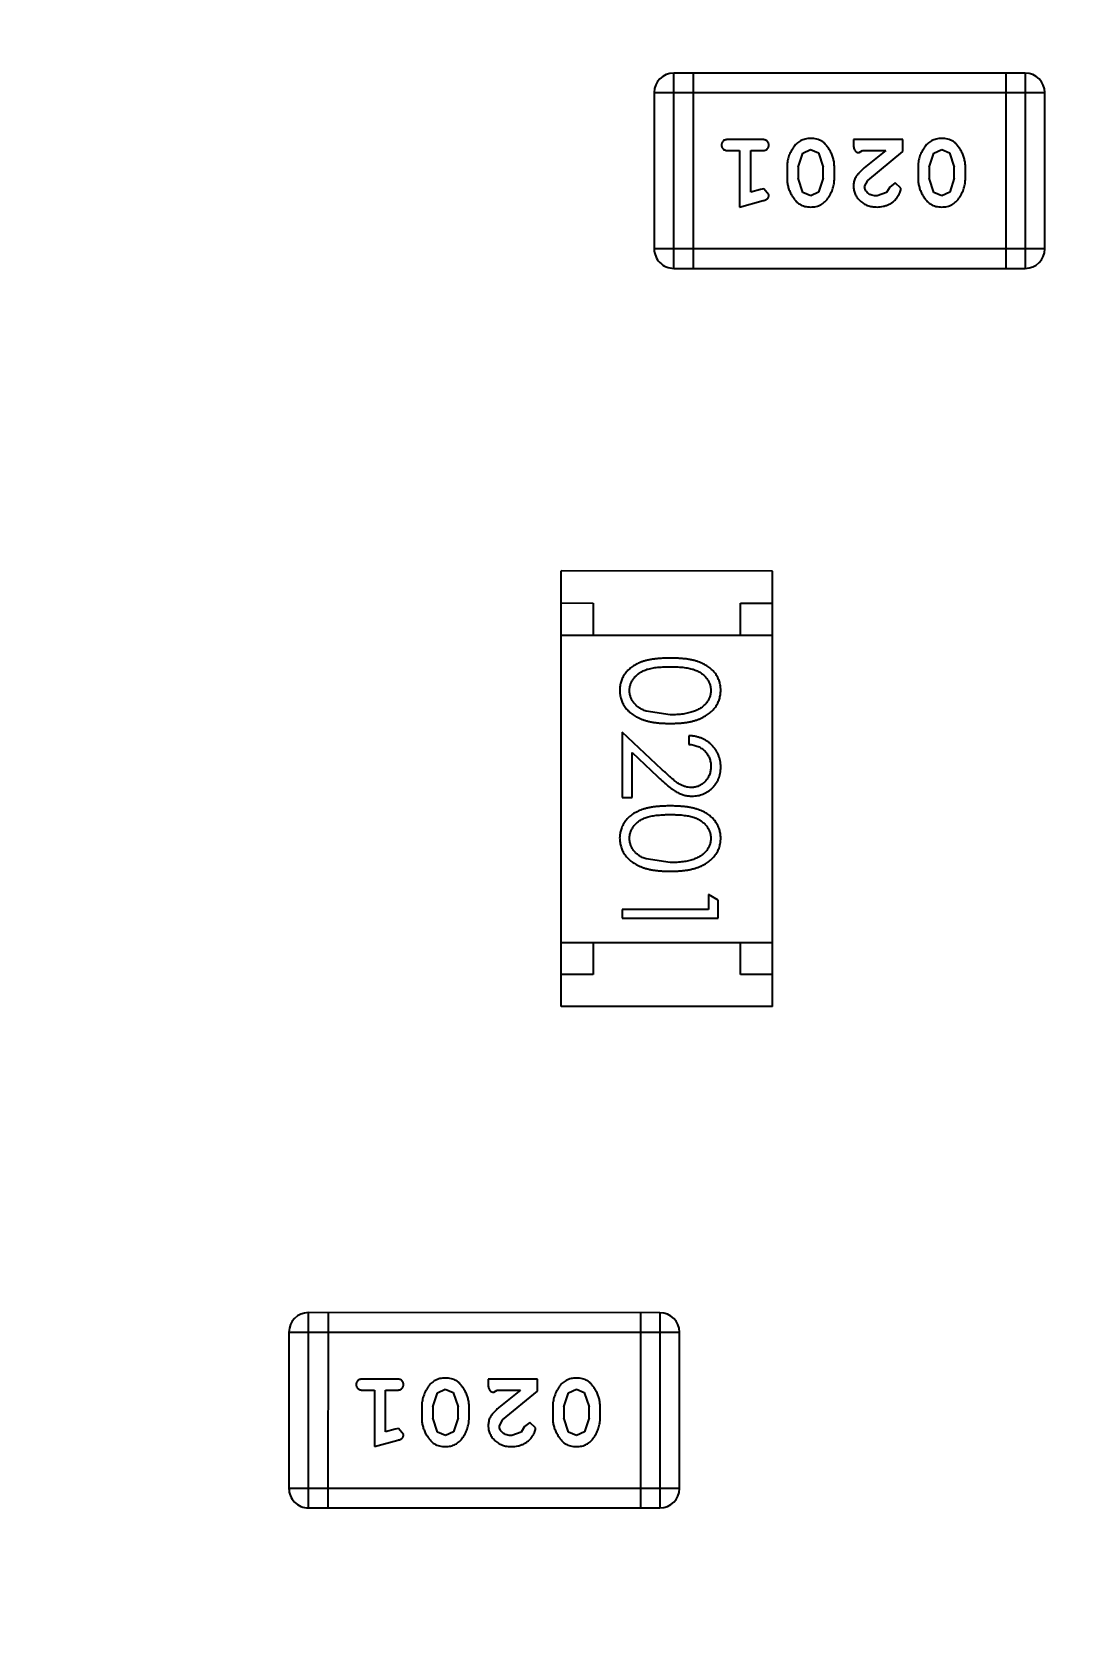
# Model space of a CAD drawing. Header units: inches. Extents: x -37.2 to 29.4, y -3.8 to 37.3.
# Drawn here: x -21.377 to -19.73, y 9.796 to 12.299 of the extents above; entities that cross this region are included whole.
import ezdxf

# ---------------------------------------------------------------- set-up
doc = ezdxf.new("R2010")
doc.units = ezdxf.units.IN
doc.header["$LTSCALE"] = 1.21
doc.header["$MEASUREMENT"] = 0
doc.header["$PDMODE"] = 3
doc.header["$PDSIZE"] = 0.3125
doc.layers.get('0').update_dxf_attribs({"linetype": 'CONTINUOUS'})
doc.layers.get('Defpoints').update_dxf_attribs({"linetype": 'CONTINUOUS'})
doc.layers.add('DIM', color=3, linetype='CONTINUOUS')
doc.styles.get("Standard").update_dxf_attribs({"font": 'txt', "width": 0.8})
doc.dimstyles.get("Standard").update_dxf_attribs({"dimtxt": 0.15625, "dimasz": 0.1875, "dimexe": 0.125, "dimexo": 0.0625, "dimgap": 0.09, "dimtad": 0, "dimtih": 1, "dimtoh": 1, "dimzin": 4, "dimdsep": 46, "dimtxsty": 'STANDARD', "dimblk": '_FILLED', "dimblk1": '_FILLED', "dimblk2": '_FILLED', "dimcen": 0.09, "dimazin": 1, "dimtp": 0.01, "dimtm": 0.01, "dimtfac": 1, "dimtofl": 0, "dimtmove": 0, "dimatfit": 3, "dimldrblk": '_FILLED', "dimfxl": 1, "dimtolj": 1, "dimtzin": 4, "dimarcsym": 0})

# ---------------------------------------------------------------- blocks, each defined once
blk = doc.blocks.new('_FILLED')
at = {"color": 0, "linetype": 'ByBlock'}
blk.add_solid([(0, 0), (-1, 0.1667), (-1, -0.1667)], dxfattribs=at)
blk = doc.blocks.new('*D5')
at = {"layer": 'Defpoints', "color": 0}
for p in [(-36.4962, 28.4485), (-28.0296, 28.4485), (-12.0218, 0.4472)]:
    blk.add_point(p, dxfattribs=at)
at = {"layer": 'DIM', "color": 0, "lineweight": -2}
for p, q in [((-28.0921, 28.4485), (-36.6212, 28.4485)), ((-36.4962, 27.4485), (-36.4962, 16.0045)), ((-36.4962, 1.4472), (-36.4962, 12.8912)), ((-12.0843, 0.4472), (-36.6212, 0.4472))]:
    blk.add_line(p, q, dxfattribs=at)
for p, rotation in [((-36.4962, 28.4485), 90), ((-36.4962, 0.4472), 270)]:
    blk.add_blockref('_FILLED', p, dxfattribs=dict(at, rotation=rotation))
at = {"layer": 'DIM', "color": 0, "insert": (-36.4962, 14.4478), "char_height": 1, "attachment_point": 5, "rotation": 90}
blk.add_mtext('\\A1;28.00', dxfattribs=at)

msp = doc.modelspace()

# ---------------------------------------------------------------- linework, layer by layer
at = {"color": 7, "linetype": 'Continuous'}
for p, q in [((-19.8266, 12.2351), (-20.3753, 12.2351)), ((-20.3753, 11.9303), (-20.3753, 12.2351)), ((-20.3448, 12.2351), (-20.3448, 11.9303)), ((-19.8571, 12.2351), (-19.8571, 11.9303)), ((-19.8266, 12.2351), (-19.8267, 11.9303)), ((-20.4058, 12.2047), (-19.7962, 12.2046)), ((-20.4058, 12.2047), (-20.4058, 11.9608)), ((-19.7962, 11.9608), (-19.7962, 12.2046)), ((-20.2378, 12.1315), (-20.2897, 12.1315)), ((-20.0176, 12.1315), (-20.0947, 12.1315)), ((-20.0947, 12.1315), (-20.0947, 12.1236)), ((-20.0176, 12.1126), (-20.0176, 12.1315)), ((-20.2897, 12.1142), (-20.2724, 12.1142)), ((-20.2724, 12.1142), (-20.2724, 12.0261)), ((-20.2551, 12.1142), (-20.2378, 12.1142)), ((-20.2551, 12.0492), (-20.2551, 12.1142)), ((-20.1812, 12.0882), (-20.1739, 12.11)), ((-20.1739, 12.11), (-20.1617, 12.1158)), ((-20.1617, 12.1158), (-20.1495, 12.1105)), ((-20.1495, 12.1105), (-20.1419, 12.0882)), ((-20.086, 12.111), (-20.0805, 12.1142)), ((-20.0805, 12.1142), (-20.0443, 12.1142)), ((-20.0443, 12.1142), (-20.0779, 12.0871)), ((-20.0726, 12.0676), (-20.0176, 12.1126)), ((-19.9767, 12.0882), (-19.9694, 12.1099)), ((-19.9694, 12.1099), (-19.9571, 12.1157)), ((-19.9571, 12.1157), (-19.945, 12.1105)), ((-19.945, 12.1105), (-19.9374, 12.0882)), ((-20.1985, 12.0885), (-20.1985, 12.0707)), ((-20.1812, 12.0882), (-20.1812, 12.071)), ((-20.1736, 12.0487), (-20.1812, 12.071)), ((-20.1419, 12.071), (-20.1491, 12.0492)), ((-20.1419, 12.071), (-20.1419, 12.0882)), ((-20.1246, 12.0707), (-20.1246, 12.0884)), ((-20.0774, 12.0579), (-20.0726, 12.0676)), ((-19.994, 12.0884), (-19.994, 12.0707)), ((-19.9767, 12.0882), (-19.9767, 12.071)), ((-19.9691, 12.0487), (-19.9767, 12.071)), ((-19.9374, 12.071), (-19.9446, 12.0492)), ((-19.9374, 12.071), (-19.9374, 12.0882)), ((-19.9201, 12.0707), (-19.92, 12.0884)), ((-20.2401, 12.0534), (-20.2551, 12.0492)), ((-20.2347, 12.0544), (-20.2401, 12.0534)), ((-20.2268, 12.0451), (-20.2347, 12.0544)), ((-20.1615, 12.0434), (-20.1736, 12.0487)), ((-20.1491, 12.0492), (-20.1615, 12.0434)), ((-20.043, 12.0488), (-20.0579, 12.0434)), ((-20.038, 12.0573), (-20.043, 12.0488)), ((-20.0296, 12.0638), (-20.038, 12.0573)), ((-20.0207, 12.0554), (-20.0296, 12.0638)), ((-19.957, 12.0434), (-19.9691, 12.0487)), ((-19.9446, 12.0492), (-19.957, 12.0434)), ((-20.2724, 12.0261), (-20.2359, 12.036)), ((-19.7962, 11.9608), (-20.4058, 11.9608)), ((-20.3753, 11.9303), (-19.8267, 11.9303)), ((-20.2211, 11.4579), (-20.5511, 11.458)), ((-20.5511, 10.778), (-20.5511, 11.458)), ((-20.2211, 10.7779), (-20.2211, 11.4579)), ((-20.5511, 11.408), (-20.5011, 11.4079)), ((-20.5011, 11.4079), (-20.5011, 11.3579)), ((-20.2711, 11.4079), (-20.2211, 11.4079)), ((-20.2711, 11.3579), (-20.2711, 11.4079)), ((-20.5511, 11.358), (-20.2211, 11.3579)), ((-20.3808, 11.2334), (-20.4185, 11.2391)), ((-20.3937, 11.1483), (-20.4558, 11.2065)), ((-20.4558, 11.2065), (-20.4558, 11.1046)), ((-20.3519, 11.2007), (-20.3519, 11.1873)), ((-20.4404, 11.1744), (-20.4004, 11.1369)), ((-20.4404, 11.1046), (-20.4404, 11.1744)), ((-20.4558, 11.1046), (-20.4404, 11.1046)), ((-20.3808, 11.0027), (-20.4185, 11.0084)), ((-20.3058, 10.9439), (-20.3212, 10.9527)), ((-20.3212, 10.9527), (-20.3212, 10.9296)), ((-20.3058, 10.9161), (-20.3058, 10.9439)), ((-20.3212, 10.9296), (-20.4558, 10.9296)), ((-20.4558, 10.9296), (-20.4558, 10.9161)), ((-20.4558, 10.9161), (-20.3058, 10.9161)), ((-20.5511, 10.878), (-20.2211, 10.8779)), ((-20.5011, 10.8779), (-20.5011, 10.8279)), ((-20.2711, 10.8279), (-20.2711, 10.8779)), ((-20.5011, 10.8279), (-20.5511, 10.828)), ((-20.2211, 10.8279), (-20.2711, 10.8279)), ((-20.2211, 10.7779), (-20.5511, 10.778)), ((-20.3968, 10.3001), (-20.9454, 10.3002)), ((-20.9454, 9.9954), (-20.9454, 10.3002)), ((-20.9149, 10.3002), (-20.915, 9.9954)), ((-20.4273, 10.3001), (-20.4273, 9.9953)), ((-20.3968, 10.3001), (-20.3968, 9.9953)), ((-20.9759, 10.2697), (-20.3663, 10.2696)), ((-20.9759, 10.2697), (-20.9759, 10.0259)), ((-20.3663, 10.0258), (-20.3663, 10.2696)), ((-20.808, 10.1965), (-20.8599, 10.1965)), ((-20.5877, 10.1965), (-20.6648, 10.1965)), ((-20.6648, 10.1965), (-20.6648, 10.1887)), ((-20.5877, 10.1776), (-20.5877, 10.1965)), ((-20.8599, 10.1792), (-20.8426, 10.1792)), ((-20.8426, 10.1792), (-20.8426, 10.0911)), ((-20.8253, 10.1792), (-20.808, 10.1792)), ((-20.8253, 10.1143), (-20.8253, 10.1792)), ((-20.7513, 10.1532), (-20.7441, 10.175)), ((-20.7441, 10.175), (-20.7318, 10.1808)), ((-20.7318, 10.1808), (-20.7197, 10.1755)), ((-20.7197, 10.1755), (-20.712, 10.1532)), ((-20.6562, 10.1761), (-20.6507, 10.1792)), ((-20.6507, 10.1792), (-20.6145, 10.1792)), ((-20.6145, 10.1792), (-20.6481, 10.1522)), ((-20.6427, 10.1327), (-20.5877, 10.1776)), ((-20.5468, 10.1532), (-20.5396, 10.175)), ((-20.5396, 10.175), (-20.5273, 10.1808)), ((-20.5273, 10.1808), (-20.5151, 10.1755)), ((-20.5151, 10.1755), (-20.5075, 10.1532)), ((-20.7687, 10.1535), (-20.7687, 10.1357)), ((-20.7513, 10.1532), (-20.7513, 10.136)), ((-20.712, 10.136), (-20.712, 10.1532)), ((-20.6947, 10.1357), (-20.6947, 10.1535)), ((-20.5641, 10.1535), (-20.5641, 10.1357)), ((-20.5468, 10.1532), (-20.5468, 10.136)), ((-20.5075, 10.136), (-20.5075, 10.1532)), ((-20.4902, 10.1357), (-20.4902, 10.1535)), ((-20.8103, 10.1184), (-20.8253, 10.1143)), ((-20.8049, 10.1194), (-20.8103, 10.1184)), ((-20.797, 10.1102), (-20.8049, 10.1194)), ((-20.7438, 10.1137), (-20.7513, 10.136)), ((-20.712, 10.136), (-20.7193, 10.1142)), ((-20.6475, 10.1229), (-20.6427, 10.1327)), ((-20.6082, 10.1223), (-20.6132, 10.1138)), ((-20.5997, 10.1289), (-20.6082, 10.1223)), ((-20.5909, 10.1204), (-20.5997, 10.1289)), ((-20.5393, 10.1137), (-20.5468, 10.136)), ((-20.5075, 10.136), (-20.5148, 10.1142)), ((-20.8426, 10.0911), (-20.806, 10.101)), ((-20.7316, 10.1084), (-20.7438, 10.1137)), ((-20.7193, 10.1142), (-20.7316, 10.1084)), ((-20.6132, 10.1138), (-20.628, 10.1084)), ((-20.5271, 10.1084), (-20.5393, 10.1137)), ((-20.5148, 10.1142), (-20.5271, 10.1084)), ((-20.3663, 10.0258), (-20.9759, 10.0259)), ((-20.9454, 9.9954), (-20.3968, 9.9953))]:
    msp.add_line(p, q, dxfattribs=at)
for centre, start, end in [((-20.3753, 12.2047), 89.9955, 179.9955), ((-19.8266, 12.2046), 359.9955, 89.9955), ((-20.3753, 11.9608), 179.9955, 269.9955), ((-19.8267, 11.9608), 269.9955, 359.9955), ((-20.9454, 10.2697), 89.9955, 179.9955), ((-20.3968, 10.2696), 359.9955, 89.9955), ((-20.9454, 10.0259), 179.9955, 269.9955), ((-20.3968, 10.0258), 269.9955, 359.9955)]:
    msp.add_arc(centre, 0.0305, start, end, dxfattribs=at)
for points, knots in [([(-20.2897, 12.1315), (-20.2906, 12.1315), (-20.2923, 12.1314), (-20.2946, 12.131), (-20.2966, 12.1303), (-20.2981, 12.1292), (-20.2993, 12.1278), (-20.3001, 12.1263), (-20.3007, 12.1246), (-20.3007, 12.1235), (-20.3008, 12.1228)], [0, 0, 0, 0, 0.169012, 0.317488, 0.445429, 0.560977, 0.67065, 0.776666, 0.88492, 1, 1, 1, 1]), ([(-20.3008, 12.1228), (-20.3007, 12.1222), (-20.3007, 12.1211), (-20.3002, 12.1194), (-20.2993, 12.1179), (-20.2981, 12.1166), (-20.2966, 12.1155), (-20.2946, 12.1147), (-20.2923, 12.1143), (-20.2906, 12.1142), (-20.2897, 12.1142)], [0, 0, 0, 0, 0.11517, 0.223509, 0.328254, 0.438012, 0.553651, 0.682263, 0.830856, 1, 1, 1, 1]), ([(-20.2268, 12.1228), (-20.2268, 12.1235), (-20.2269, 12.1246), (-20.2274, 12.1263), (-20.2282, 12.1278), (-20.2294, 12.1292), (-20.231, 12.1302), (-20.2329, 12.131), (-20.2352, 12.1314), (-20.2369, 12.1315), (-20.2378, 12.1315)], [0, 0, 0, 0, 0.115051, 0.223278, 0.329269, 0.437893, 0.554681, 0.682591, 0.83103, 1, 1, 1, 1]), ([(-20.2378, 12.1142), (-20.2369, 12.1142), (-20.2352, 12.1143), (-20.2329, 12.1147), (-20.231, 12.1155), (-20.2294, 12.1165), (-20.2283, 12.1179), (-20.2274, 12.1194), (-20.2269, 12.121), (-20.2268, 12.1222), (-20.2268, 12.1228)], [0, 0, 0, 0, 0.169102, 0.317658, 0.446239, 0.563118, 0.671828, 0.776546, 0.884858, 1, 1, 1, 1]), ([(-20.1616, 12.1331), (-20.163, 12.133), (-20.1659, 12.133), (-20.17, 12.1322), (-20.1738, 12.1311), (-20.1774, 12.1295), (-20.1807, 12.1275), (-20.1837, 12.125), (-20.1865, 12.122), (-20.189, 12.1187), (-20.1912, 12.1151), (-20.1931, 12.1114), (-20.1948, 12.1077), (-20.1962, 12.1039), (-20.1972, 12.1001), (-20.198, 12.0963), (-20.1984, 12.0924), (-20.1985, 12.0898), (-20.1985, 12.0885)], [0, 0, 0, 0, 0.067217, 0.131051, 0.19272, 0.252824, 0.312745, 0.373449, 0.436041, 0.501494, 0.567761, 0.632087, 0.695096, 0.757109, 0.817993, 0.878657, 0.939311, 1, 1, 1, 1]), ([(-20.1246, 12.0884), (-20.1246, 12.0895), (-20.1246, 12.0916), (-20.1249, 12.0948), (-20.1254, 12.098), (-20.1261, 12.101), (-20.127, 12.1041), (-20.1281, 12.1071), (-20.1294, 12.11), (-20.1308, 12.1129), (-20.1324, 12.1157), (-20.134, 12.1182), (-20.1357, 12.1205), (-20.1373, 12.1226), (-20.139, 12.1245), (-20.1407, 12.1262), (-20.1425, 12.1276), (-20.1448, 12.1292), (-20.148, 12.1308), (-20.1522, 12.1321), (-20.1568, 12.1329), (-20.16, 12.133), (-20.1616, 12.1331)], [0, 0, 0, 0, 0.049886, 0.09882, 0.148132, 0.19689, 0.246038, 0.295176, 0.345305, 0.395692, 0.445312, 0.491875, 0.535813, 0.577009, 0.616081, 0.652689, 0.687585, 0.720206, 0.785062, 0.85223, 0.923759, 1, 1, 1, 1]), ([(-20.0947, 12.1236), (-20.0946, 12.1225), (-20.0946, 12.1206), (-20.0942, 12.1179), (-20.0935, 12.1156), (-20.0924, 12.1139), (-20.0911, 12.1126), (-20.0896, 12.1117), (-20.0879, 12.1111), (-20.0867, 12.1111), (-20.086, 12.111)], [0, 0, 0, 0, 0.1844, 0.34094, 0.473574, 0.586824, 0.690029, 0.789175, 0.890445, 1, 1, 1, 1]), ([(-19.9571, 12.133), (-19.9585, 12.133), (-19.9614, 12.1329), (-19.9654, 12.1322), (-19.9693, 12.1311), (-19.9729, 12.1295), (-19.9762, 12.1275), (-19.9792, 12.125), (-19.982, 12.122), (-19.9845, 12.1186), (-19.9867, 12.115), (-19.9886, 12.1114), (-19.9903, 12.1076), (-19.9916, 12.1039), (-19.9927, 12.1001), (-19.9935, 12.0962), (-19.9939, 12.0923), (-19.994, 12.0897), (-19.994, 12.0884)], [0, 0, 0, 0, 0.067217, 0.131051, 0.19272, 0.252824, 0.312745, 0.373449, 0.436041, 0.501494, 0.567761, 0.632087, 0.695096, 0.757109, 0.817993, 0.878657, 0.939311, 1, 1, 1, 1]), ([(-19.92, 12.0884), (-19.9201, 12.0895), (-19.9201, 12.0916), (-19.9204, 12.0948), (-19.9209, 12.0979), (-19.9216, 12.101), (-19.9225, 12.1041), (-19.9236, 12.1071), (-19.9249, 12.11), (-19.9263, 12.1129), (-19.9279, 12.1156), (-19.9295, 12.1182), (-19.9312, 12.1205), (-19.9328, 12.1226), (-19.9345, 12.1245), (-19.9362, 12.1261), (-19.938, 12.1276), (-19.9403, 12.1292), (-19.9435, 12.1308), (-19.9477, 12.1321), (-19.9523, 12.1329), (-19.9554, 12.133), (-19.9571, 12.133)], [0, 0, 0, 0, 0.049886, 0.09882, 0.148132, 0.19689, 0.246038, 0.295176, 0.345305, 0.395692, 0.445312, 0.491875, 0.535813, 0.577009, 0.616081, 0.652689, 0.687585, 0.720206, 0.785062, 0.85223, 0.923759, 1, 1, 1, 1]), ([(-20.1985, 12.0707), (-20.1985, 12.0696), (-20.1984, 12.0675), (-20.1982, 12.0643), (-20.1976, 12.0612), (-20.1969, 12.0581), (-20.196, 12.055), (-20.1949, 12.052), (-20.1936, 12.049), (-20.1921, 12.0461), (-20.1905, 12.0434), (-20.1889, 12.0409), (-20.1872, 12.0385), (-20.1856, 12.0364), (-20.1838, 12.0346), (-20.1821, 12.0329), (-20.1804, 12.0315), (-20.178, 12.0299), (-20.1749, 12.0283), (-20.1707, 12.027), (-20.1662, 12.0262), (-20.163, 12.0261), (-20.1614, 12.0261)], [0, 0, 0, 0, 0.049855, 0.099516, 0.148482, 0.19758, 0.246804, 0.296268, 0.346517, 0.397047, 0.446826, 0.49336, 0.537801, 0.579207, 0.617974, 0.654833, 0.689171, 0.722088, 0.786392, 0.853518, 0.924186, 1, 1, 1, 1]), ([(-20.1614, 12.0261), (-20.1599, 12.0261), (-20.1571, 12.0262), (-20.153, 12.0269), (-20.1492, 12.028), (-20.1456, 12.0296), (-20.1423, 12.0317), (-20.1393, 12.0342), (-20.1365, 12.0372), (-20.134, 12.0405), (-20.1318, 12.0441), (-20.1299, 12.0478), (-20.1282, 12.0515), (-20.1269, 12.0553), (-20.1258, 12.0591), (-20.1251, 12.0629), (-20.1246, 12.0668), (-20.1246, 12.0694), (-20.1246, 12.0707)], [0, 0, 0, 0, 0.06692, 0.130834, 0.19258, 0.252759, 0.312631, 0.373411, 0.436359, 0.501894, 0.568244, 0.632472, 0.69556, 0.757163, 0.818592, 0.878885, 0.939235, 1, 1, 1, 1]), ([(-20.0779, 12.0871), (-20.0788, 12.0864), (-20.0805, 12.0849), (-20.0829, 12.0827), (-20.085, 12.0805), (-20.0868, 12.0786), (-20.0884, 12.0767), (-20.0898, 12.0749), (-20.0909, 12.0733), (-20.092, 12.0712), (-20.0931, 12.0687), (-20.094, 12.0655), (-20.0946, 12.0622), (-20.0946, 12.06), (-20.0947, 12.0588)], [0, 0, 0, 0, 0.103002, 0.197728, 0.285279, 0.365235, 0.437224, 0.502446, 0.560545, 0.611446, 0.707576, 0.80349, 0.900532, 1, 1, 1, 1]), ([(-19.994, 12.0707), (-19.994, 12.0696), (-19.9939, 12.0675), (-19.9936, 12.0643), (-19.9931, 12.0611), (-19.9924, 12.058), (-19.9915, 12.055), (-19.9904, 12.052), (-19.9891, 12.049), (-19.9876, 12.0461), (-19.986, 12.0434), (-19.9844, 12.0408), (-19.9827, 12.0385), (-19.9811, 12.0364), (-19.9793, 12.0346), (-19.9776, 12.0329), (-19.9759, 12.0315), (-19.9735, 12.0299), (-19.9704, 12.0283), (-19.9662, 12.027), (-19.9616, 12.0262), (-19.9585, 12.0261), (-19.9569, 12.0261)], [0, 0, 0, 0, 0.049855, 0.099516, 0.148482, 0.19758, 0.246804, 0.296268, 0.346517, 0.397047, 0.446826, 0.49336, 0.537801, 0.579207, 0.617974, 0.654833, 0.689171, 0.722088, 0.786392, 0.853518, 0.924186, 1, 1, 1, 1]), ([(-19.9569, 12.0261), (-19.9554, 12.0261), (-19.9526, 12.0262), (-19.9485, 12.0269), (-19.9447, 12.028), (-19.9411, 12.0296), (-19.9378, 12.0317), (-19.9348, 12.0342), (-19.932, 12.0371), (-19.9295, 12.0405), (-19.9273, 12.0441), (-19.9254, 12.0478), (-19.9237, 12.0515), (-19.9224, 12.0553), (-19.9213, 12.0591), (-19.9206, 12.0629), (-19.9201, 12.0668), (-19.9201, 12.0694), (-19.9201, 12.0707)], [0, 0, 0, 0, 0.06692, 0.130834, 0.19258, 0.252759, 0.312631, 0.373411, 0.436359, 0.501894, 0.568244, 0.632472, 0.69556, 0.757163, 0.818592, 0.878885, 0.939235, 1, 1, 1, 1]), ([(-20.2359, 12.036), (-20.235, 12.0362), (-20.2335, 12.0367), (-20.2314, 12.0376), (-20.2297, 12.0385), (-20.2285, 12.0395), (-20.2277, 12.0407), (-20.2272, 12.042), (-20.2269, 12.0435), (-20.2268, 12.0446), (-20.2268, 12.0451)], [0, 0, 0, 0, 0.187321, 0.344927, 0.475328, 0.579604, 0.674244, 0.773631, 0.882025, 1, 1, 1, 1]), ([(-20.0947, 12.0588), (-20.0946, 12.0577), (-20.0946, 12.0555), (-20.0941, 12.0523), (-20.0933, 12.0492), (-20.0921, 12.0462), (-20.0907, 12.0434), (-20.0889, 12.0406), (-20.0868, 12.0381), (-20.0844, 12.0356), (-20.0818, 12.0334), (-20.0789, 12.0314), (-20.0759, 12.0298), (-20.0726, 12.0284), (-20.0692, 12.0274), (-20.0657, 12.0266), (-20.0619, 12.0262), (-20.0593, 12.0261), (-20.058, 12.0261)], [0, 0, 0, 0, 0.060981, 0.120256, 0.178148, 0.236115, 0.293993, 0.352864, 0.413358, 0.476056, 0.539296, 0.602396, 0.665116, 0.728325, 0.792919, 0.859317, 0.928302, 1, 1, 1, 1]), ([(-20.0579, 12.0434), (-20.0593, 12.0434), (-20.062, 12.0435), (-20.0658, 12.0444), (-20.0692, 12.0457), (-20.0721, 12.0477), (-20.0744, 12.0499), (-20.0761, 12.0524), (-20.0772, 12.0551), (-20.0773, 12.057), (-20.0774, 12.0579)], [0, 0, 0, 0, 0.156344, 0.299348, 0.4327, 0.561, 0.682299, 0.791883, 0.89611, 1, 1, 1, 1]), ([(-20.058, 12.0261), (-20.0563, 12.0261), (-20.0529, 12.0263), (-20.048, 12.0271), (-20.0433, 12.0285), (-20.0388, 12.0305), (-20.0346, 12.0329), (-20.031, 12.0358), (-20.0278, 12.0391), (-20.0253, 12.0426), (-20.0233, 12.0462), (-20.0219, 12.0495), (-20.0209, 12.0526), (-20.0208, 12.0545), (-20.0207, 12.0554)], [0, 0, 0, 0, 0.098286, 0.193983, 0.289056, 0.384352, 0.477435, 0.566197, 0.652355, 0.737986, 0.818188, 0.887401, 0.94802, 1, 1, 1, 1]), ([(-20.3808, 11.3219), (-20.3832, 11.3219), (-20.3879, 11.3219), (-20.3946, 11.3216), (-20.401, 11.3211), (-20.4069, 11.3203), (-20.4125, 11.3194), (-20.4176, 11.3184), (-20.4223, 11.3171), (-20.4267, 11.3156), (-20.4307, 11.3139), (-20.4344, 11.312), (-20.4379, 11.31), (-20.4411, 11.3078), (-20.444, 11.3055), (-20.4468, 11.303), (-20.4492, 11.3004), (-20.4514, 11.2976), (-20.4533, 11.2947), (-20.455, 11.2916), (-20.4565, 11.2886), (-20.4576, 11.2854), (-20.4585, 11.2821), (-20.4592, 11.2787), (-20.4596, 11.2753), (-20.4596, 11.2729), (-20.4596, 11.2718)], [0, 0, 0, 0, 0.068113, 0.132564, 0.193427, 0.250218, 0.303569, 0.353576, 0.400235, 0.443586, 0.484619, 0.524292, 0.56238, 0.599049, 0.63494, 0.669782, 0.704009, 0.737842, 0.771098, 0.803896, 0.836415, 0.868639, 0.900715, 0.933378, 0.966213, 1, 1, 1, 1]), ([(-20.3019, 11.2717), (-20.302, 11.2729), (-20.302, 11.2753), (-20.3024, 11.2787), (-20.3031, 11.2821), (-20.304, 11.2854), (-20.3052, 11.2886), (-20.3066, 11.2917), (-20.3083, 11.2947), (-20.3103, 11.2977), (-20.3125, 11.3005), (-20.315, 11.3032), (-20.3177, 11.3056), (-20.3206, 11.308), (-20.3239, 11.3101), (-20.3273, 11.3121), (-20.331, 11.314), (-20.335, 11.3156), (-20.3393, 11.3171), (-20.344, 11.3184), (-20.3491, 11.3195), (-20.3546, 11.3204), (-20.3606, 11.3211), (-20.367, 11.3216), (-20.3738, 11.3219), (-20.3784, 11.3219), (-20.3808, 11.3219)], [0, 0, 0, 0, 0.033742, 0.066533, 0.099153, 0.13154, 0.164087, 0.196563, 0.229707, 0.263315, 0.297504, 0.331686, 0.366482, 0.4021, 0.438958, 0.476748, 0.515985, 0.556589, 0.599519, 0.645765, 0.695487, 0.748721, 0.805687, 0.866754, 0.931405, 1, 1, 1, 1]), ([(-20.4442, 11.2713), (-20.4442, 11.273), (-20.444, 11.2763), (-20.4427, 11.2811), (-20.4406, 11.2859), (-20.4382, 11.2896), (-20.4359, 11.2925), (-20.434, 11.2945), (-20.4319, 11.2964), (-20.4296, 11.2982), (-20.4271, 11.2998), (-20.4243, 11.3013), (-20.4214, 11.3027), (-20.4183, 11.3039), (-20.4149, 11.305), (-20.4111, 11.3059), (-20.407, 11.3067), (-20.4025, 11.3074), (-20.3976, 11.3078), (-20.3923, 11.3082), (-20.3867, 11.3084), (-20.3828, 11.3084), (-20.3808, 11.3084)], [0, 0, 0, 0, 0.060034, 0.120278, 0.182348, 0.247919, 0.281641, 0.315701, 0.350322, 0.385703, 0.421819, 0.459196, 0.497866, 0.538301, 0.58121, 0.628183, 0.679403, 0.734699, 0.794074, 0.858416, 0.927049, 1, 1, 1, 1]), ([(-20.3808, 11.3084), (-20.3788, 11.3084), (-20.3749, 11.3084), (-20.3692, 11.3082), (-20.3639, 11.3078), (-20.359, 11.3073), (-20.3545, 11.3067), (-20.3504, 11.3059), (-20.3466, 11.305), (-20.3432, 11.3039), (-20.3401, 11.3026), (-20.3372, 11.3013), (-20.3345, 11.2998), (-20.332, 11.2981), (-20.3296, 11.2964), (-20.3275, 11.2945), (-20.3256, 11.2925), (-20.3233, 11.2896), (-20.321, 11.2859), (-20.3188, 11.2812), (-20.3176, 11.2763), (-20.3174, 11.273), (-20.3173, 11.2713)], [0, 0, 0, 0, 0.073302, 0.142286, 0.206253, 0.266017, 0.321612, 0.372532, 0.419497, 0.462398, 0.502825, 0.541489, 0.579034, 0.615143, 0.650298, 0.684912, 0.718701, 0.752189, 0.817245, 0.879117, 0.939613, 1, 1, 1, 1]), ([(-20.4596, 11.2718), (-20.4596, 11.2706), (-20.4596, 11.2682), (-20.4591, 11.2647), (-20.4585, 11.2612), (-20.4575, 11.2579), (-20.4563, 11.2546), (-20.4549, 11.2514), (-20.4531, 11.2483), (-20.4512, 11.2453), (-20.4489, 11.2424), (-20.4464, 11.2397), (-20.4436, 11.2371), (-20.4405, 11.2347), (-20.4372, 11.2325), (-20.4337, 11.2304), (-20.4299, 11.2285), (-20.4258, 11.2267), (-20.4214, 11.2251), (-20.4167, 11.2237), (-20.4116, 11.2226), (-20.4061, 11.2216), (-20.4003, 11.2209), (-20.3942, 11.2203), (-20.3876, 11.2201), (-20.3831, 11.22), (-20.3809, 11.22)], [0, 0, 0, 0, 0.033824, 0.067298, 0.10028, 0.133019, 0.165736, 0.198792, 0.232372, 0.266409, 0.301016, 0.336196, 0.371972, 0.408574, 0.446394, 0.485225, 0.525372, 0.567224, 0.611081, 0.65775, 0.70702, 0.759235, 0.814484, 0.873227, 0.934937, 1, 1, 1, 1]), ([(-20.4185, 11.2391), (-20.4195, 11.2395), (-20.4216, 11.2403), (-20.4245, 11.2416), (-20.4273, 11.2431), (-20.4298, 11.2447), (-20.4321, 11.2464), (-20.4342, 11.2483), (-20.4361, 11.2503), (-20.4384, 11.2531), (-20.4407, 11.2568), (-20.4427, 11.2615), (-20.444, 11.2663), (-20.4442, 11.2696), (-20.4442, 11.2713)], [0, 0, 0, 0, 0.075949, 0.148549, 0.218996, 0.286119, 0.351826, 0.416074, 0.478265, 0.540325, 0.660405, 0.774606, 0.887187, 1, 1, 1, 1]), ([(-20.3809, 11.22), (-20.3785, 11.22), (-20.3741, 11.2201), (-20.3675, 11.2203), (-20.3613, 11.2209), (-20.3554, 11.2216), (-20.35, 11.2226), (-20.3448, 11.2237), (-20.3401, 11.2252), (-20.3357, 11.2267), (-20.3316, 11.2286), (-20.3277, 11.2305), (-20.3242, 11.2326), (-20.3209, 11.2348), (-20.3179, 11.2373), (-20.3151, 11.2398), (-20.3126, 11.2425), (-20.3103, 11.2454), (-20.3083, 11.2484), (-20.3066, 11.2515), (-20.3052, 11.2547), (-20.304, 11.2579), (-20.3031, 11.2612), (-20.3024, 11.2647), (-20.302, 11.2682), (-20.302, 11.2706), (-20.3019, 11.2717)], [0, 0, 0, 0, 0.065278, 0.127205, 0.186168, 0.241675, 0.294115, 0.343609, 0.390387, 0.434463, 0.476646, 0.517002, 0.555936, 0.593716, 0.630057, 0.665601, 0.700745, 0.734917, 0.768681, 0.802087, 0.834849, 0.867433, 0.900138, 0.932806, 0.966212, 1, 1, 1, 1]), ([(-20.3173, 11.2713), (-20.3174, 11.2697), (-20.3176, 11.2664), (-20.3188, 11.2615), (-20.321, 11.2569), (-20.3233, 11.2531), (-20.3256, 11.2502), (-20.3276, 11.2482), (-20.3298, 11.2462), (-20.3323, 11.2444), (-20.335, 11.2428), (-20.338, 11.2412), (-20.3411, 11.2397), (-20.3446, 11.2384), (-20.3482, 11.2373), (-20.3521, 11.2362), (-20.3563, 11.2354), (-20.3607, 11.2346), (-20.3654, 11.2341), (-20.3703, 11.2337), (-20.3755, 11.2335), (-20.379, 11.2335), (-20.3808, 11.2334)], [0, 0, 0, 0, 0.059689, 0.119507, 0.181075, 0.246162, 0.279894, 0.314468, 0.350403, 0.387474, 0.426147, 0.466624, 0.508745, 0.553328, 0.600058, 0.649177, 0.700552, 0.754894, 0.811825, 0.871514, 0.934319, 1, 1, 1, 1]), ([(-20.3019, 11.1518), (-20.302, 11.1535), (-20.3021, 11.1568), (-20.3027, 11.1616), (-20.3039, 11.1662), (-20.3054, 11.1707), (-20.3074, 11.1749), (-20.3098, 11.1789), (-20.3127, 11.1827), (-20.316, 11.1863), (-20.3196, 11.1896), (-20.3235, 11.1924), (-20.3276, 11.1949), (-20.332, 11.1969), (-20.3367, 11.1985), (-20.3415, 11.1997), (-20.3467, 11.2005), (-20.3502, 11.2007), (-20.3519, 11.2007)], [0, 0, 0, 0, 0.06445, 0.126725, 0.187421, 0.247417, 0.306749, 0.366595, 0.427749, 0.490235, 0.553031, 0.614805, 0.676505, 0.738096, 0.801021, 0.864897, 0.931209, 1, 1, 1, 1]), ([(-20.3519, 11.1873), (-20.3506, 11.1872), (-20.348, 11.1869), (-20.3442, 11.1862), (-20.3407, 11.1852), (-20.3374, 11.184), (-20.3343, 11.1825), (-20.3314, 11.1807), (-20.3288, 11.1787), (-20.3264, 11.1765), (-20.3243, 11.174), (-20.3224, 11.1714), (-20.3208, 11.1686), (-20.3196, 11.1657), (-20.3186, 11.1626), (-20.3178, 11.1594), (-20.3174, 11.156), (-20.3174, 11.1537), (-20.3173, 11.1525)], [0, 0, 0, 0, 0.073648, 0.143686, 0.210962, 0.275557, 0.338064, 0.399311, 0.4594, 0.51934, 0.579024, 0.637809, 0.695959, 0.754122, 0.813113, 0.873453, 0.935561, 1, 1, 1, 1]), ([(-20.3477, 11.12), (-20.3494, 11.12), (-20.3526, 11.1202), (-20.3574, 11.1212), (-20.362, 11.1229), (-20.3659, 11.1249), (-20.369, 11.1269), (-20.3717, 11.1288), (-20.3746, 11.1312), (-20.3779, 11.1338), (-20.3814, 11.1369), (-20.3853, 11.1404), (-20.3894, 11.1442), (-20.3922, 11.1469), (-20.3937, 11.1483)], [0, 0, 0, 0, 0.088014, 0.174976, 0.2638, 0.355443, 0.406413, 0.465519, 0.533076, 0.609353, 0.693899, 0.787171, 0.889197, 1, 1, 1, 1]), ([(-20.3173, 11.1525), (-20.3174, 11.1514), (-20.3174, 11.1492), (-20.3179, 11.146), (-20.3185, 11.1429), (-20.3195, 11.1399), (-20.3208, 11.1371), (-20.3223, 11.1343), (-20.3242, 11.1318), (-20.3263, 11.1294), (-20.3286, 11.1272), (-20.331, 11.1253), (-20.3335, 11.1236), (-20.3361, 11.1223), (-20.3389, 11.1212), (-20.3417, 11.1205), (-20.3447, 11.1201), (-20.3467, 11.12), (-20.3477, 11.12)], [0, 0, 0, 0, 0.068027, 0.133505, 0.19695, 0.26027, 0.322741, 0.384982, 0.448465, 0.513424, 0.578224, 0.640011, 0.700094, 0.760067, 0.819012, 0.877878, 0.938035, 1, 1, 1, 1]), ([(-20.3465, 11.1065), (-20.3451, 11.1066), (-20.3421, 11.1066), (-20.3378, 11.1072), (-20.3337, 11.1082), (-20.3297, 11.1096), (-20.3258, 11.1114), (-20.3221, 11.1135), (-20.3185, 11.1161), (-20.3152, 11.119), (-20.3121, 11.1222), (-20.3094, 11.1258), (-20.3071, 11.1295), (-20.3052, 11.1335), (-20.3037, 11.1377), (-20.3027, 11.1422), (-20.3021, 11.1469), (-20.302, 11.1502), (-20.3019, 11.1518)], [0, 0, 0, 0, 0.06271, 0.123347, 0.183401, 0.242828, 0.302097, 0.36242, 0.423725, 0.487032, 0.550491, 0.612709, 0.674265, 0.73617, 0.799211, 0.863483, 0.930525, 1, 1, 1, 1]), ([(-20.4004, 11.1369), (-20.3988, 11.1354), (-20.3958, 11.1327), (-20.3915, 11.1287), (-20.3874, 11.1252), (-20.3835, 11.122), (-20.3799, 11.1191), (-20.3765, 11.1166), (-20.3733, 11.1145), (-20.3695, 11.1122), (-20.3648, 11.1099), (-20.3589, 11.108), (-20.3528, 11.1067), (-20.3486, 11.1066), (-20.3465, 11.1065)], [0, 0, 0, 0, 0.09953, 0.192079, 0.277712, 0.357454, 0.429648, 0.495771, 0.555538, 0.608657, 0.707578, 0.804328, 0.901298, 1, 1, 1, 1]), ([(-20.3809, 11.0911), (-20.3832, 11.0911), (-20.3879, 11.0911), (-20.3947, 11.0908), (-20.401, 11.0903), (-20.4069, 11.0896), (-20.4125, 11.0887), (-20.4176, 11.0876), (-20.4224, 11.0863), (-20.4267, 11.0848), (-20.4307, 11.0831), (-20.4344, 11.0812), (-20.4379, 11.0792), (-20.4411, 11.077), (-20.4441, 11.0747), (-20.4468, 11.0723), (-20.4492, 11.0696), (-20.4514, 11.0668), (-20.4533, 11.0639), (-20.455, 11.0609), (-20.4565, 11.0578), (-20.4576, 11.0546), (-20.4585, 11.0513), (-20.4592, 11.048), (-20.4596, 11.0445), (-20.4596, 11.0422), (-20.4597, 11.041)], [0, 0, 0, 0, 0.068113, 0.132564, 0.193427, 0.250218, 0.303569, 0.353576, 0.400235, 0.443586, 0.484619, 0.524292, 0.56238, 0.599049, 0.63494, 0.669782, 0.704009, 0.737842, 0.771098, 0.803896, 0.836415, 0.868639, 0.900715, 0.933378, 0.966213, 1, 1, 1, 1]), ([(-20.302, 11.041), (-20.302, 11.0422), (-20.302, 11.0445), (-20.3024, 11.0479), (-20.3031, 11.0513), (-20.304, 11.0546), (-20.3052, 11.0578), (-20.3066, 11.0609), (-20.3084, 11.064), (-20.3103, 11.0669), (-20.3125, 11.0697), (-20.315, 11.0724), (-20.3177, 11.0749), (-20.3207, 11.0772), (-20.3239, 11.0793), (-20.3273, 11.0814), (-20.331, 11.0832), (-20.335, 11.0849), (-20.3393, 11.0863), (-20.344, 11.0876), (-20.3491, 11.0887), (-20.3546, 11.0896), (-20.3606, 11.0903), (-20.367, 11.0908), (-20.3738, 11.0911), (-20.3785, 11.0911), (-20.3809, 11.0911)], [0, 0, 0, 0, 0.033742, 0.066533, 0.099153, 0.13154, 0.164087, 0.196563, 0.229707, 0.263315, 0.297504, 0.331686, 0.366482, 0.4021, 0.438958, 0.476748, 0.515985, 0.556589, 0.599519, 0.645765, 0.695487, 0.748721, 0.805687, 0.866754, 0.931405, 1, 1, 1, 1]), ([(-20.4443, 11.0405), (-20.4442, 11.0422), (-20.444, 11.0455), (-20.4427, 11.0504), (-20.4406, 11.0551), (-20.4383, 11.0589), (-20.436, 11.0617), (-20.434, 11.0638), (-20.4319, 11.0657), (-20.4296, 11.0674), (-20.4271, 11.0691), (-20.4244, 11.0705), (-20.4215, 11.0719), (-20.4183, 11.0731), (-20.4149, 11.0742), (-20.4112, 11.0752), (-20.407, 11.0759), (-20.4025, 11.0766), (-20.3976, 11.077), (-20.3923, 11.0774), (-20.3867, 11.0777), (-20.3828, 11.0777), (-20.3808, 11.0777)], [0, 0, 0, 0, 0.060034, 0.120278, 0.182348, 0.247919, 0.281641, 0.315701, 0.350322, 0.385703, 0.421819, 0.459196, 0.497866, 0.538301, 0.58121, 0.628183, 0.679403, 0.734699, 0.794074, 0.858416, 0.927049, 1, 1, 1, 1]), ([(-20.3808, 11.0777), (-20.3788, 11.0777), (-20.3749, 11.0777), (-20.3692, 11.0774), (-20.3639, 11.0771), (-20.359, 11.0765), (-20.3545, 11.0759), (-20.3504, 11.0751), (-20.3466, 11.0742), (-20.3432, 11.0731), (-20.3401, 11.0719), (-20.3372, 11.0705), (-20.3345, 11.069), (-20.332, 11.0674), (-20.3296, 11.0656), (-20.3275, 11.0637), (-20.3256, 11.0617), (-20.3233, 11.0589), (-20.321, 11.0551), (-20.3188, 11.0504), (-20.3176, 11.0455), (-20.3174, 11.0422), (-20.3173, 11.0405)], [0, 0, 0, 0, 0.073302, 0.142286, 0.206253, 0.266017, 0.321612, 0.372532, 0.419497, 0.462398, 0.502825, 0.541489, 0.579034, 0.615143, 0.650298, 0.684912, 0.718701, 0.752189, 0.817245, 0.879117, 0.939613, 1, 1, 1, 1]), ([(-20.4597, 11.041), (-20.4596, 11.0398), (-20.4596, 11.0374), (-20.4591, 11.0339), (-20.4585, 11.0305), (-20.4576, 11.0271), (-20.4563, 11.0239), (-20.4549, 11.0207), (-20.4532, 11.0176), (-20.4512, 11.0146), (-20.4489, 11.0117), (-20.4464, 11.0089), (-20.4436, 11.0063), (-20.4406, 11.0039), (-20.4373, 11.0017), (-20.4337, 10.9996), (-20.4299, 10.9977), (-20.4258, 10.9959), (-20.4214, 10.9943), (-20.4167, 10.993), (-20.4116, 10.9918), (-20.4062, 10.9908), (-20.4003, 10.9901), (-20.3942, 10.9896), (-20.3876, 10.9893), (-20.3832, 10.9892), (-20.3809, 10.9892)], [0, 0, 0, 0, 0.033824, 0.067298, 0.10028, 0.133019, 0.165736, 0.198792, 0.232372, 0.266409, 0.301016, 0.336196, 0.371972, 0.408574, 0.446394, 0.485225, 0.525372, 0.567224, 0.611081, 0.65775, 0.70702, 0.759235, 0.814484, 0.873227, 0.934937, 1, 1, 1, 1]), ([(-20.3809, 10.9892), (-20.3786, 10.9892), (-20.3741, 10.9893), (-20.3675, 10.9896), (-20.3613, 10.9901), (-20.3555, 10.9909), (-20.35, 10.9918), (-20.3449, 10.993), (-20.3401, 10.9944), (-20.3357, 10.996), (-20.3316, 10.9978), (-20.3278, 10.9997), (-20.3242, 11.0018), (-20.3209, 11.0041), (-20.3179, 11.0065), (-20.3151, 11.0091), (-20.3126, 11.0118), (-20.3104, 11.0146), (-20.3084, 11.0176), (-20.3067, 11.0207), (-20.3052, 11.0239), (-20.304, 11.0271), (-20.3031, 11.0305), (-20.3024, 11.0339), (-20.302, 11.0374), (-20.302, 11.0398), (-20.302, 11.041)], [0, 0, 0, 0, 0.065278, 0.127205, 0.186168, 0.241675, 0.294115, 0.343609, 0.390387, 0.434463, 0.476646, 0.517002, 0.555936, 0.593716, 0.630057, 0.665601, 0.700745, 0.734917, 0.768681, 0.802087, 0.834849, 0.867433, 0.900138, 0.932806, 0.966212, 1, 1, 1, 1]), ([(-20.4185, 11.0084), (-20.4196, 11.0087), (-20.4216, 11.0095), (-20.4245, 11.0108), (-20.4273, 11.0123), (-20.4298, 11.0139), (-20.4321, 11.0156), (-20.4342, 11.0175), (-20.4362, 11.0195), (-20.4384, 11.0223), (-20.4408, 11.026), (-20.4427, 11.0307), (-20.4441, 11.0356), (-20.4442, 11.0389), (-20.4443, 11.0405)], [0, 0, 0, 0, 0.075949, 0.148549, 0.218996, 0.286119, 0.351826, 0.416074, 0.478265, 0.540325, 0.660405, 0.774606, 0.887187, 1, 1, 1, 1]), ([(-20.3173, 11.0405), (-20.3174, 11.0389), (-20.3176, 11.0356), (-20.3188, 11.0308), (-20.321, 11.0261), (-20.3233, 11.0223), (-20.3256, 11.0195), (-20.3276, 11.0174), (-20.3298, 11.0155), (-20.3323, 11.0137), (-20.335, 11.012), (-20.338, 11.0104), (-20.3412, 11.009), (-20.3446, 11.0077), (-20.3483, 11.0065), (-20.3522, 11.0054), (-20.3563, 11.0046), (-20.3607, 11.0039), (-20.3654, 11.0034), (-20.3703, 11.0029), (-20.3755, 11.0027), (-20.379, 11.0027), (-20.3808, 11.0027)], [0, 0, 0, 0, 0.059689, 0.119507, 0.181075, 0.246162, 0.279894, 0.314468, 0.350403, 0.387474, 0.426147, 0.466624, 0.508745, 0.553328, 0.600058, 0.649177, 0.700552, 0.754894, 0.811825, 0.871514, 0.934319, 1, 1, 1, 1]), ([(-20.8599, 10.1965), (-20.8608, 10.1965), (-20.8625, 10.1965), (-20.8648, 10.196), (-20.8668, 10.1953), (-20.8683, 10.1942), (-20.8695, 10.1929), (-20.8703, 10.1914), (-20.8708, 10.1897), (-20.8709, 10.1885), (-20.8709, 10.1879)], [0, 0, 0, 0, 0.169012, 0.317488, 0.445429, 0.560977, 0.67065, 0.776666, 0.88492, 1, 1, 1, 1]), ([(-20.797, 10.1879), (-20.797, 10.1885), (-20.7971, 10.1897), (-20.7976, 10.1914), (-20.7984, 10.1929), (-20.7995, 10.1942), (-20.8011, 10.1953), (-20.8031, 10.196), (-20.8054, 10.1965), (-20.8071, 10.1965), (-20.808, 10.1965)], [0, 0, 0, 0, 0.115051, 0.223278, 0.329269, 0.437893, 0.554681, 0.682591, 0.83103, 1, 1, 1, 1]), ([(-20.7318, 10.1981), (-20.7332, 10.1981), (-20.736, 10.198), (-20.7401, 10.1973), (-20.7439, 10.1962), (-20.7475, 10.1946), (-20.7508, 10.1925), (-20.7539, 10.19), (-20.7567, 10.1871), (-20.7591, 10.1837), (-20.7613, 10.1801), (-20.7633, 10.1764), (-20.7649, 10.1727), (-20.7663, 10.1689), (-20.7673, 10.1651), (-20.7681, 10.1613), (-20.7686, 10.1574), (-20.7686, 10.1548), (-20.7687, 10.1535)], [0, 0, 0, 0, 0.067217, 0.131051, 0.19272, 0.252824, 0.312745, 0.373449, 0.436041, 0.501494, 0.567761, 0.632087, 0.695096, 0.757109, 0.817993, 0.878657, 0.939311, 1, 1, 1, 1]), ([(-20.6947, 10.1535), (-20.6947, 10.1546), (-20.6948, 10.1567), (-20.6951, 10.1599), (-20.6956, 10.163), (-20.6963, 10.1661), (-20.6971, 10.1691), (-20.6983, 10.1721), (-20.6995, 10.1751), (-20.701, 10.178), (-20.7026, 10.1807), (-20.7042, 10.1832), (-20.7058, 10.1855), (-20.7075, 10.1877), (-20.7092, 10.1895), (-20.7109, 10.1912), (-20.7126, 10.1926), (-20.715, 10.1942), (-20.7182, 10.1958), (-20.7224, 10.1971), (-20.7269, 10.198), (-20.7301, 10.198), (-20.7318, 10.1981)], [0, 0, 0, 0, 0.049886, 0.09882, 0.148132, 0.19689, 0.246038, 0.295176, 0.345305, 0.395692, 0.445312, 0.491875, 0.535813, 0.577009, 0.616081, 0.652689, 0.687585, 0.720206, 0.785062, 0.85223, 0.923759, 1, 1, 1, 1]), ([(-20.5272, 10.1981), (-20.5287, 10.198), (-20.5315, 10.198), (-20.5356, 10.1973), (-20.5394, 10.1961), (-20.543, 10.1945), (-20.5463, 10.1925), (-20.5494, 10.19), (-20.5522, 10.1871), (-20.5546, 10.1837), (-20.5568, 10.1801), (-20.5588, 10.1764), (-20.5604, 10.1727), (-20.5618, 10.1689), (-20.5628, 10.1651), (-20.5636, 10.1613), (-20.5641, 10.1574), (-20.5641, 10.1548), (-20.5641, 10.1535)], [0, 0, 0, 0, 0.067217, 0.131051, 0.19272, 0.252824, 0.312745, 0.373449, 0.436041, 0.501494, 0.567761, 0.632087, 0.695096, 0.757109, 0.817993, 0.878657, 0.939311, 1, 1, 1, 1]), ([(-20.4902, 10.1535), (-20.4902, 10.1545), (-20.4903, 10.1567), (-20.4906, 10.1598), (-20.491, 10.163), (-20.4917, 10.1661), (-20.4926, 10.1691), (-20.4938, 10.1721), (-20.495, 10.1751), (-20.4965, 10.1779), (-20.4981, 10.1807), (-20.4997, 10.1832), (-20.5013, 10.1855), (-20.503, 10.1876), (-20.5047, 10.1895), (-20.5064, 10.1912), (-20.5081, 10.1926), (-20.5105, 10.1942), (-20.5137, 10.1958), (-20.5178, 10.1971), (-20.5224, 10.1979), (-20.5256, 10.198), (-20.5272, 10.1981)], [0, 0, 0, 0, 0.049886, 0.09882, 0.148132, 0.19689, 0.246038, 0.295176, 0.345305, 0.395692, 0.445312, 0.491875, 0.535813, 0.577009, 0.616081, 0.652689, 0.687585, 0.720206, 0.785062, 0.85223, 0.923759, 1, 1, 1, 1]), ([(-20.8709, 10.1879), (-20.8709, 10.1873), (-20.8708, 10.1861), (-20.8703, 10.1844), (-20.8695, 10.1829), (-20.8683, 10.1816), (-20.8668, 10.1805), (-20.8648, 10.1798), (-20.8625, 10.1793), (-20.8608, 10.1793), (-20.8599, 10.1792)], [0, 0, 0, 0, 0.11517, 0.223509, 0.328254, 0.438012, 0.553651, 0.682263, 0.830856, 1, 1, 1, 1]), ([(-20.808, 10.1792), (-20.8071, 10.1792), (-20.8054, 10.1793), (-20.8031, 10.1797), (-20.8011, 10.1805), (-20.7995, 10.1816), (-20.7984, 10.1829), (-20.7976, 10.1844), (-20.7971, 10.1861), (-20.797, 10.1873), (-20.797, 10.1879)], [0, 0, 0, 0, 0.169102, 0.317658, 0.446239, 0.563118, 0.671828, 0.776546, 0.884858, 1, 1, 1, 1]), ([(-20.6648, 10.1887), (-20.6648, 10.1876), (-20.6648, 10.1856), (-20.6643, 10.1829), (-20.6637, 10.1807), (-20.6626, 10.1789), (-20.6613, 10.1776), (-20.6597, 10.1767), (-20.658, 10.1761), (-20.6568, 10.1761), (-20.6562, 10.1761)], [0, 0, 0, 0, 0.1844, 0.34094, 0.473574, 0.586824, 0.690029, 0.789175, 0.890445, 1, 1, 1, 1]), ([(-20.6481, 10.1522), (-20.6489, 10.1514), (-20.6506, 10.1499), (-20.653, 10.1477), (-20.6551, 10.1456), (-20.657, 10.1436), (-20.6586, 10.1417), (-20.6599, 10.14), (-20.6611, 10.1383), (-20.6622, 10.1363), (-20.6633, 10.1337), (-20.6642, 10.1305), (-20.6647, 10.1273), (-20.6648, 10.125), (-20.6648, 10.1239)], [0, 0, 0, 0, 0.103002, 0.197728, 0.285279, 0.365235, 0.437224, 0.502446, 0.560545, 0.611446, 0.707576, 0.80349, 0.900532, 1, 1, 1, 1]), ([(-20.7687, 10.1357), (-20.7686, 10.1347), (-20.7686, 10.1325), (-20.7683, 10.1293), (-20.7678, 10.1262), (-20.7671, 10.1231), (-20.7662, 10.12), (-20.7651, 10.117), (-20.7638, 10.1141), (-20.7623, 10.1112), (-20.7607, 10.1085), (-20.759, 10.1059), (-20.7574, 10.1036), (-20.7557, 10.1015), (-20.754, 10.0996), (-20.7523, 10.098), (-20.7506, 10.0965), (-20.7482, 10.095), (-20.745, 10.0934), (-20.7409, 10.0921), (-20.7363, 10.0913), (-20.7331, 10.0912), (-20.7315, 10.0911)], [0, 0, 0, 0, 0.049855, 0.099516, 0.148482, 0.19758, 0.246804, 0.296268, 0.346517, 0.397047, 0.446826, 0.49336, 0.537801, 0.579207, 0.617974, 0.654833, 0.689171, 0.722088, 0.786392, 0.853518, 0.924186, 1, 1, 1, 1]), ([(-20.7315, 10.0911), (-20.7301, 10.0912), (-20.7273, 10.0912), (-20.7232, 10.0919), (-20.7193, 10.0931), (-20.7158, 10.0946), (-20.7125, 10.0967), (-20.7094, 10.0992), (-20.7066, 10.1022), (-20.7042, 10.1056), (-20.702, 10.1092), (-20.7, 10.1129), (-20.6984, 10.1166), (-20.6971, 10.1203), (-20.696, 10.1241), (-20.6953, 10.128), (-20.6948, 10.1318), (-20.6947, 10.1344), (-20.6947, 10.1357)], [0, 0, 0, 0, 0.06692, 0.130834, 0.19258, 0.252759, 0.312631, 0.373411, 0.436359, 0.501894, 0.568244, 0.632472, 0.69556, 0.757163, 0.818592, 0.878885, 0.939235, 1, 1, 1, 1]), ([(-20.6648, 10.1239), (-20.6648, 10.1228), (-20.6647, 10.1206), (-20.6643, 10.1173), (-20.6634, 10.1142), (-20.6623, 10.1112), (-20.6608, 10.1084), (-20.6591, 10.1057), (-20.6569, 10.1031), (-20.6546, 10.1007), (-20.6519, 10.0984), (-20.6491, 10.0964), (-20.646, 10.0948), (-20.6428, 10.0934), (-20.6394, 10.0924), (-20.6358, 10.0916), (-20.632, 10.0912), (-20.6295, 10.0911), (-20.6282, 10.0911)], [0, 0, 0, 0, 0.060981, 0.120256, 0.178148, 0.236115, 0.293993, 0.352864, 0.413358, 0.476056, 0.539296, 0.602396, 0.665116, 0.728325, 0.792919, 0.859317, 0.928302, 1, 1, 1, 1]), ([(-20.628, 10.1084), (-20.6294, 10.1085), (-20.6321, 10.1085), (-20.6359, 10.1094), (-20.6393, 10.1108), (-20.6422, 10.1127), (-20.6445, 10.115), (-20.6463, 10.1174), (-20.6473, 10.1201), (-20.6474, 10.122), (-20.6475, 10.1229)], [0, 0, 0, 0, 0.156344, 0.299348, 0.4327, 0.561, 0.682299, 0.791883, 0.89611, 1, 1, 1, 1]), ([(-20.6282, 10.0911), (-20.6265, 10.0912), (-20.6231, 10.0913), (-20.6182, 10.0921), (-20.6134, 10.0936), (-20.6089, 10.0956), (-20.6048, 10.098), (-20.6011, 10.1009), (-20.598, 10.1041), (-20.5955, 10.1077), (-20.5935, 10.1112), (-20.592, 10.1146), (-20.5911, 10.1176), (-20.591, 10.1195), (-20.5909, 10.1204)], [0, 0, 0, 0, 0.098286, 0.193983, 0.289056, 0.384352, 0.477435, 0.566197, 0.652355, 0.737986, 0.818188, 0.887401, 0.94802, 1, 1, 1, 1]), ([(-20.5641, 10.1357), (-20.5641, 10.1346), (-20.5641, 10.1325), (-20.5638, 10.1293), (-20.5633, 10.1262), (-20.5626, 10.1231), (-20.5617, 10.12), (-20.5606, 10.117), (-20.5593, 10.114), (-20.5578, 10.1112), (-20.5562, 10.1084), (-20.5545, 10.1059), (-20.5529, 10.1036), (-20.5512, 10.1015), (-20.5495, 10.0996), (-20.5478, 10.098), (-20.546, 10.0965), (-20.5437, 10.095), (-20.5405, 10.0934), (-20.5363, 10.0921), (-20.5318, 10.0913), (-20.5286, 10.0912), (-20.527, 10.0911)], [0, 0, 0, 0, 0.049855, 0.099516, 0.148482, 0.19758, 0.246804, 0.296268, 0.346517, 0.397047, 0.446826, 0.49336, 0.537801, 0.579207, 0.617974, 0.654833, 0.689171, 0.722088, 0.786392, 0.853518, 0.924186, 1, 1, 1, 1]), ([(-20.527, 10.0911), (-20.5256, 10.0911), (-20.5228, 10.0912), (-20.5187, 10.0919), (-20.5148, 10.0931), (-20.5113, 10.0946), (-20.508, 10.0967), (-20.5049, 10.0992), (-20.5021, 10.1022), (-20.4997, 10.1056), (-20.4975, 10.1092), (-20.4955, 10.1128), (-20.4939, 10.1165), (-20.4925, 10.1203), (-20.4915, 10.1241), (-20.4907, 10.1279), (-20.4903, 10.1318), (-20.4902, 10.1344), (-20.4902, 10.1357)], [0, 0, 0, 0, 0.06692, 0.130834, 0.19258, 0.252759, 0.312631, 0.373411, 0.436359, 0.501894, 0.568244, 0.632472, 0.69556, 0.757163, 0.818592, 0.878885, 0.939235, 1, 1, 1, 1]), ([(-20.806, 10.101), (-20.8052, 10.1013), (-20.8036, 10.1017), (-20.8015, 10.1026), (-20.7999, 10.1035), (-20.7987, 10.1045), (-20.7979, 10.1057), (-20.7974, 10.107), (-20.797, 10.1085), (-20.797, 10.1096), (-20.797, 10.1102)], [0, 0, 0, 0, 0.187321, 0.344927, 0.475328, 0.579604, 0.674244, 0.773631, 0.882025, 1, 1, 1, 1])]:
    msp.add_open_spline(points, degree=3, knots=knots, dxfattribs=at)

# ---------------------------------------------------------------- dimensions: what is measured, and where the dimension line sits
at = {"layer": 'DIM'}
dim = msp.add_linear_dim(base=(-36.4962, 28.4485), p1=(-12.0218, 0.4472), p2=(-28.0296, 28.4485), angle=90, dimstyle='STANDARD', override={"dimtxt": 1, "dimasz": 1, "dimtih": 0, "dimtoh": 0, "dimzin": 0, "dimcen": 0.198, "dimadec": 0, "dimazin": 0, "dimtp": 0, "dimtm": 0, "dimtdec": 4, "dimtzin": 0}, dxfattribs=at)
dim.commit()
dim.dimension.update_dxf_attribs({"geometry": '*D5', "text_midpoint": (-36.4962, 14.4478)})

doc.saveas('drawing.dxf')
